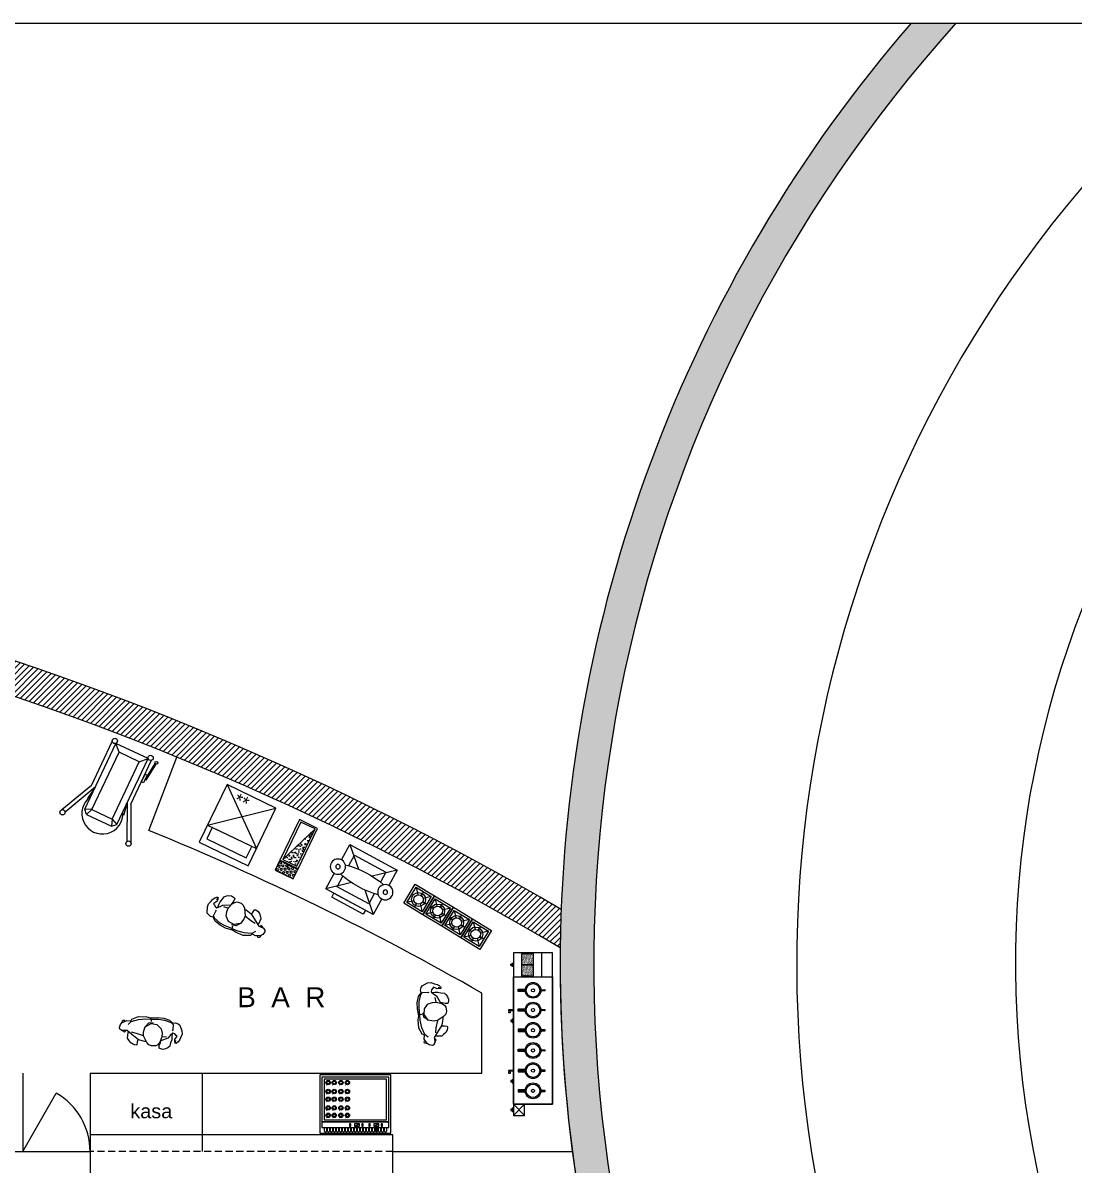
# Model space of a CAD drawing. Header units: centimetres. Extents: x -4936 to 1070, y -18359 to -13352.
# Drawn here: x -1760 to -823, y -14371 to -13352 of the extents above; entities that cross this region are included whole.
import ezdxf

# ---------------------------------------------------------------- set-up
doc = ezdxf.new("R2010")
doc.units = ezdxf.units.CM
doc.header["$MEASUREMENT"] = 0
doc.linetypes.add('DASHED2', pattern=[9.524999999999999, 6.35, -3.175])
for name, color, linetype in [('a_p4', 4, 'Continuous'), ('a_p5', 5, 'Continuous'), ('a_p8', 8, 'Continuous'), ('str_SNL_hatch', 1, 'Continuous'), ('TEFRIS', 12, 'Continuous')]:
    doc.layers.add(name, color=color, linetype=linetype)
doc.layers.add('yazı', color=30, linetype='Continuous', lineweight=9)
doc.styles.add('25', font='Arial.ttf', dxfattribs={"height": 25})
doc.styles.get("Standard").update_dxf_attribs({"font": ''})
doc.styles.get('Standard').set_extended_font_data('Futura Lt BT')
pattern_1 = [(307.5000000000001, (-5271.467600900696, -9964.494022934996), (0.9634118845065792, 0.03149667905480478), [0, -0.76, 0, -0.85, 0, -0.8125]), (277.5000000000001, (-5271.467600900696, -9964.494022934996), (1.411073032614871, -0.8848883526338623), [0, -0.4099999999999999, 0, -0.6849999999999999, 0, -0.2625]), (237.5, (-5271.467600900696, -9963.879022934994), (0.002829526768483397, -1.557070930875746), [0, -0.25, 0, -0.9, 0, -1.175]), (227.5, (-5271.467600900696, -9963.879022934994), (0.4388377824671257, -1.503063302286145), [0, -0.125, 0, -0.59, 0, -0.675])]

# ---------------------------------------------------------------- blocks, each defined once
blk = doc.blocks.new('cfcfcfcfc')
for p, q in [((220711.7594603094, -32190.0457882386), (220712.4235485416, -32187.41473156544)), ((220711.8576266333, -32189.90763217998), (220715.9147011692, -32187.4020147455)), ((220712.4235485416, -32187.41473156544), (220713.4814472586, -32187.12096912736)), ((220713.4814472586, -32187.12096912736), (220713.9541769376, -32187.65266323234)), ((220713.9541769376, -32187.65266323234), (220713.8668504294, -32188.63741884187)), ((220715.9147011692, -32187.4020147455), (220719.0069831167, -32187.53506697623)), ((220717.6637711413, -32190.88819976426), (220719.9005096011, -32187.92203933416)), ((220719.0069831167, -32187.53506697623), (220719.7318549512, -32186.9712852369)), ((220719.7318549512, -32186.9712852369), (220720.2749638649, -32185.75696089601)), ((220719.9005096011, -32187.92203933416), (220726.1268966023, -32185.39550769543)), ((220720.2749638649, -32185.75696089601), (220725.9542898391, -32182.87465660645)), ((220725.9542898391, -32182.87465660645), (220733.3866603464, -32182.47514965081)), ((220726.1268966023, -32185.39550769543), (220732.8165091297, -32184.1364172318)), ((220732.8165091297, -32184.1364172318), (220737.8219944573, -32183.93598147585)), ((220732.8224155314, -32191.37417818771), (220735.6311020153, -32187.55262817802)), ((220732.8224155314, -32191.37417818771), (220737.742761542, -32187.89522935108)), ((220733.3866603464, -32182.47514965081), (220736.777211783, -32182.95759633459)), ((220735.6311020153, -32187.55262817802), (220739.5300722105, -32186.90010627503)), ((220736.777211783, -32182.95759633459), (220742.95946879, -32181.96910738868)), ((220737.8219944573, -32183.93598147585), (220736.777211783, -32182.95759633459)), ((220737.742761542, -32187.89522935108), (220743.0340808277, -32188.22854869153)), ((220737.8219944573, -32183.93598147585), (220744.0632200101, -32183.47591673069)), ((220738.0080686045, -32186.0885782749), (220737.8219944573, -32183.93598147585)), ((220742.95946879, -32181.96910738868), (220748.5391777823, -32182.01586095586)), ((220743.0340808277, -32188.22854869153), (220746.6937807411, -32191.12839707358)), ((220744.0632200101, -32183.47591673069), (220749.4079694115, -32183.76417317112)), ((220748.5391777823, -32182.01586095586), (220753.9573235751, -32183.21392546567)), ((220749.4079694115, -32183.76417317112), (220755.6788254841, -32185.36761916723)), ((220753.9573235751, -32183.21392546567), (220757.2069877654, -32185.81054377627)), ((220755.6788254841, -32185.36761916723), (220757.5390876795, -32186.9210403411)), ((220757.2069877654, -32185.81054377627), (220759.5368211494, -32185.26620656288)), ((220757.5390876795, -32186.9210403411), (220757.565310262, -32191.65133890051)), ((220759.5368211494, -32185.26620656288), (220762.0305721079, -32185.96768868259)), ((220762.0305721079, -32185.96768868259), (220763.5952331154, -32186.72002275863)), ((220763.5952331154, -32186.72002275863), (220765.8696190244, -32191.70736428177)), ((220710.044569187, -32194.43236027706), (220710.7236687546, -32191.48702913396)), ((220710.7155692581, -32195.72071388726), (220710.044569187, -32194.43236027706)), ((220712.5535862284, -32196.65458864389), (220710.7155692581, -32195.72071388726)), ((220710.7236687546, -32191.48702913396), (220711.8576266333, -32189.90763217998)), ((220716.2354970942, -32196.40558305591), (220712.5535862284, -32196.65458864389)), ((220712.5535862284, -32196.65458864389), (220713.9512054443, -32197.30005128526)), ((220713.9512054443, -32197.30005128526), (220715.0953833433, -32198.00526553469)), ((220715.0953833433, -32198.00526553469), (220715.8861379908, -32197.12509693737)), ((220715.8861379908, -32197.12509693737), (220715.2517741084, -32196.46312554642)), ((220717.1316978563, -32196.35316014449), (220716.2354970942, -32196.40558305591)), ((220721.7129820531, -32199.35929380411), (220717.1316978563, -32196.35316014449)), ((220718.2746993256, -32203.17274726926), (220718.2926856884, -32197.96525876464)), ((220718.2926856884, -32197.96525876464), (220718.4305698325, -32197.20545015672)), ((220725.799096367, -32197.99311226522), (220721.3358221546, -32197.50822698984)), ((220728.0483852127, -32203.44546518893), (220721.7129820531, -32199.35929380411)), ((220732.1204645984, -32199.47548777393), (220725.799096367, -32197.99311226522)), ((220731.7884113461, -32196.07530008616), (220732.8224155314, -32191.37417818771)), ((220732.1204645984, -32199.47548777393), (220731.7884113461, -32196.07530008616)), ((220746.6937807411, -32191.12839707358), (220747.2126206226, -32191.69159516854)), ((220748.6341697503, -32198.89075630736), (220747.1757032005, -32203.81334139438)), ((220747.2126206226, -32191.69159516854), (220748.4009474103, -32195.56854311766)), ((220754.1041920916, -32199.31685331707), (220747.9888946306, -32202.58489218795)), ((220748.4009474103, -32195.56854311766), (220748.6341697503, -32198.89075630736)), ((220748.6341697503, -32198.89075630736), (220752.6404006589, -32198.1884012109)), ((220755.8409037825, -32196.8505739995), (220754.1041920916, -32199.31685331707)), ((220758.0017852365, -32194.72490876286), (220755.8409037825, -32196.8505739995)), ((220757.565310262, -32191.65133890051), (220757.2224796502, -32192.68500292911)), ((220757.3679090977, -32195.34845452501), (220757.5138719996, -32198.0216760121)), ((220757.5138719996, -32198.0216760121), (220757.5725187139, -32200.70219444902)), ((220759.7930471205, -32195.02905559989), (220758.0017852365, -32194.72490876286)), ((220761.1165298869, -32196.22083149447), (220759.7930471205, -32195.02905559989)), ((220760.4124019521, -32200.13826749152), (220762.1598653195, -32196.70955074792)), ((220762.1598653195, -32196.70955074792), (220761.1165298869, -32196.22083149447)), ((220765.03464594, -32197.91603382283), (220764.4133302343, -32200.07951855504)), ((220766.2937965617, -32194.63580236641), (220765.03464594, -32197.91603382283)), ((220765.8696190244, -32191.70736428177), (220766.2937965617, -32194.63580236641)), ((220719.5314209799, -32204.6209348009), (220718.2746993256, -32203.17274726926)), ((220721.4273792493, -32206.79556692734), (220719.5314209799, -32204.6209348009)), ((220723.4265145014, -32207.8836451753), (220721.4273792493, -32206.79556692734)), ((220726.0843847114, -32208.44645878991), (220723.4265145014, -32207.8836451753)), ((220726.9369413852, -32208.15753894643), (220726.0843847114, -32208.44645878991)), ((220727.1671751442, -32205.71453262093), (220726.9369413852, -32208.15753894643)), ((220727.4758861059, -32203.08509017261), (220727.1671751442, -32205.71453262093)), ((220733.7687228632, -32204.53547764754), (220728.0483852127, -32203.44546518893)), ((220735.5977304379, -32205.19788288257), (220732.1204645984, -32199.47548777393)), ((220735.0854600902, -32204.35486038517), (220733.7687228632, -32204.53547764754)), ((220737.7495383262, -32207.07706957379), (220735.5977304379, -32205.19788288257)), ((220740.2112616435, -32207.83562495899), (220737.7495383262, -32207.07706957379)), ((220743.9085217413, -32207.3419521817), (220740.2112616435, -32207.83562495899)), ((220745.5662181176, -32206.14651541152), (220743.9085217413, -32207.3419521817)), ((220747.1757032005, -32203.81334139438), (220745.5662181176, -32206.14651541152)), ((220747.0926012821, -32206.85673153693), (220747.729048042, -32204.03755728992)), ((220747.11124633, -32209.07355060759), (220747.0926012821, -32206.85673153693)), ((220747.7400883506, -32209.48084452511), (220747.11124633, -32209.07355060759)), ((220747.9888946306, -32202.58489218795), (220747.5206385383, -32202.64912302418)), ((220747.729048042, -32204.03755728992), (220747.9888946306, -32202.58489218795)), ((220749.7212384248, -32209.795235757), (220747.7400883506, -32209.48084452511)), ((220752.9845143159, -32209.18560371951), (220750.8239582654, -32210.02005373414)), ((220754.9585909721, -32207.88441004181), (220752.9845143159, -32209.18560371951)), ((220756.3924650574, -32206.47670697385), (220754.9585909721, -32207.88441004181)), ((220756.8570949709, -32203.33446176977), (220756.3924650574, -32206.47670697385)), ((220757.5725187139, -32200.70219444902), (220756.8570949709, -32203.33446176977)), ((220760.5550243759, -32201.82991804888), (220760.4124019521, -32200.13826749152)), ((220760.7862783664, -32202.66187759706), (220760.5550243759, -32201.82991804888)), ((220760.6780010334, -32203.39609870698), (220760.7911674885, -32203.02058416956)), ((220761.567754635, -32203.40197091321), (220760.6780010334, -32203.39609870698)), ((220760.7911674885, -32203.02058416956), (220761.2014847836, -32201.94503817083)), ((220761.2014847836, -32201.94503817083), (220761.3932582805, -32200.9363809408)), ((220762.052268826, -32203.07349535202), (220761.567754635, -32203.40197091321)), ((220763.346100725, -32201.82771435259), (220762.052268826, -32203.07349535202)), ((220764.4133302343, -32200.07951855504), (220763.346100725, -32201.82771435259)), ((220750.8239582654, -32210.02005373414), (220749.7212384248, -32209.795235757))]:
    blk.add_line(p, q)
blk = doc.blocks.new('affasfsdfsfdsfads')
at = {"layer": 'TEFRIS'}
for p, q in [((-1710.916468906132, -13877.91754795206), (-1710.316025519135, -13813.00050592641)), ((-1678.5840495129, -13813.2940075179), (-1710.316025519135, -13813.00050592641)), ((-1704.481854846931, -13818.94360926212), (-1710.316025519135, -13813.00050592641)), ((-1684.527152848612, -13819.1281781901), (-1678.5840495129, -13813.2940075179)), ((-1679.184492899897, -13878.21104954355), (-1678.5840495129, -13813.2940075179)), ((-1675.450147574202, -13856.49494300664), (-1675.050867310526, -13813.32668731695)), ((-1673.045080965226, -13831.28741549972), (-1671.012631936398, -13814.59722992396)), ((-1671.875939984326, -13831.42978776037), (-1669.843490955497, -13814.73960218461)), ((-1705.006045369472, -13875.61655948223), (-1704.481854846931, -13818.94360926212)), ((-1684.527152848612, -13819.1281781901), (-1704.481854846931, -13818.94360926212)), ((-1685.051343371153, -13875.80112841021), (-1684.527152848612, -13819.1281781901)), ((-1671.875939984326, -13831.42978776037), (-1673.046297696912, -13831.41896265918)), ((-1714.248487985185, -13856.13608181705), (-1729.092561329926, -13886.851349213)), ((-1710.716815507513, -13856.33198576686), (-1725.628563190543, -13887.7111873772)), ((-1710.716815507513, -13856.33198576686), (-1712.766169898668, -13868.24723648735)), ((-1678.984839501278, -13856.62548735834), (-1664.656070666131, -13888.27514606636)), ((-1678.984839501278, -13856.62548735834), (-1677.156234603982, -13868.57660685747)), ((-1675.450147574202, -13856.49494300664), (-1661.17676056965, -13887.47952930511)), ((-1705.006045369472, -13875.61655948223), (-1710.916468906132, -13877.91754795206)), ((-1707.415966502809, -13881.48340995349), (-1710.916468906132, -13877.91754795206)), ((-1705.006045369472, -13875.61655948223), (-1707.415966502809, -13881.48340995349)), ((-1705.006045369472, -13875.61655948223), (-1685.051343371153, -13875.80112841021)), ((-1685.051343371153, -13875.80112841021), (-1682.750354901324, -13881.71155194687)), ((-1685.051343371153, -13875.80112841021), (-1679.184492899897, -13878.21104954355)), ((-1682.750354901324, -13881.71155194687), (-1679.184492899897, -13878.21104954355)), ((-1707.415966502809, -13881.48340995349), (-1682.750354901324, -13881.71155194687))]:
    blk.add_line(p, q, dxfattribs=at)
blk.add_lwpolyline([(-1714.248487985185, -13856.13608181705), (-1713.849207721509, -13812.96782612736)], dxfattribs=at)
blk.add_lwpolyline([(-1675.248188841651, -13834.66013923931), (-1675.176196104172, -13826.87663180854), (-1673.00446967709, -13826.89671896487), (-1673.076462414569, -13834.68022639564)], close=True, dxfattribs=at)
for centre, radius in [((-1712.068206183457, -13811.42617911952), 2.355555555555555), ((-1676.803047974848, -13811.75236051006), 2.355555555555555), ((-1670.291744379408, -13813.54899947586), 1.272189428563768), ((-1727.730968824853, -13888.77351149164), 2.355555555555555), ((-1662.573674758553, -13889.37617706475), 2.355555555555555)]:
    blk.add_circle(centre, radius, dxfattribs=at)
blk.add_arc((-1695.020503062635, -13874.82323928098), 18.29847494544465, 149.5938047234764, 29.34632286643378, dxfattribs=at)
blk = doc.blocks.new('adfadsdsf')
at = {"layer": 'TEFRIS'}
h = blk.add_hatch(dxfattribs=at)
h.set_pattern_fill('AR-SAND', color=256, scale=0.5, angle=-89.99999999999997, style=0)
h.set_pattern_definition(pattern_1)
h.paths.add_polyline_path([(-1305.153145303185, -14192.14640939254), (-1305.153145303185, -14182.10565751665), (-1315.193897179081, -14182.10565751665), (-1315.193897179081, -14192.14640939254)])
h = blk.add_hatch(dxfattribs=at)
h.set_pattern_fill('AR-SAND', color=256, scale=0.5, angle=-89.99999999999997, style=0)
h.set_pattern_definition(pattern_1)
h.paths.add_polyline_path([(-1315.193897179081, -14202.18716126844), (-1305.153145303186, -14202.18716126844), (-1305.153145303186, -14192.14640939254), (-1315.193897179081, -14192.14640939254)])
for points in [[(-1312.080518351982, -14215.94267727355, -0.0722128195655684), (-1312.080518351982, -14213.93120751956), (-1318.344069815121, -14213.93120751956), (-1318.344069815121, -14215.94267727355)], [(-1312.102583508212, -14233.56767727355, -0.0722128195655684), (-1312.102583508212, -14231.55620751956), (-1318.36613497135, -14231.55620751956), (-1318.36613497135, -14233.56767727355)], [(-1318.36613497135, -14249.55620751956), (-1318.36613497135, -14251.56767727355), (-1312.102583508212, -14251.56767727355, -0.0722128195655684), (-1312.102583508212, -14249.55620751956)], [(-1312.102583508212, -14269.56767727355, -0.0722128195655684), (-1312.102583508212, -14267.55620751956), (-1318.36613497135, -14267.55620751956), (-1318.36613497135, -14269.56767727355)], [(-1318.36613497135, -14285.55620751956), (-1318.36613497135, -14287.56767727355), (-1312.102583508212, -14287.56767727355, -0.0722128195655684), (-1312.102583508212, -14285.55620751956)], [(-1318.36613497135, -14303.55620751956), (-1318.36613497135, -14305.56767727355), (-1312.102583508212, -14305.56767727355, -0.0722128195655684), (-1312.102583508212, -14303.55620751956)]]:
    blk.add_hatch(color=256, dxfattribs=at).paths.add_polyline_path(points)
for p, q in [((-1322.675210459415, -14202.93694239656), (-1322.675210459415, -14316.43694239656)), ((-1322.653145303186, -14232.01629133503), (-1322.653145303186, -14233.10759345808)), ((-1322.653145303186, -14286.01629133503), (-1322.653145303186, -14287.10759345808)), ((-1312.675210459415, -14316.43694239656), (-1322.675210459415, -14326.43694239656)), ((-1312.675210459415, -14326.43694239656), (-1322.675210459415, -14316.43694239656))]:
    blk.add_line(p, q, dxfattribs=at)
for points in [[(-1322.675210459415, -14181.43694239656), (-1322.675210459415, -14316.43694239656), (-1287.675210459415, -14316.43694239656), (-1287.675210459415, -14181.43694239656)], [(-1305.153145303186, -14182.10565751665), (-1305.153145303186, -14192.14640939254), (-1315.193897179081, -14192.14640939254), (-1315.193897179081, -14182.10565751665)], [(-1297.675210459415, -14181.43694239656), (-1297.675210459415, -14202.93694239656), (-1287.675210459415, -14202.93694239656), (-1287.675210459415, -14181.43694239656)], [(-1323.841610459416, -14191.5904650309), (-1323.841610459416, -14192.75686503089), (-1325.008010459415, -14192.75686503089), (-1325.008010459415, -14191.5904650309)], [(-1322.675210459415, -14190.7156650309), (-1322.675210459415, -14193.6316650309), (-1323.841610459416, -14193.6316650309), (-1323.841610459416, -14190.7156650309)], [(-1305.153145303186, -14192.14640939254), (-1305.153145303186, -14202.18716126844), (-1315.193897179081, -14202.18716126844), (-1315.193897179081, -14192.14640939254)], [(-1322.675210459415, -14316.43694239656), (-1322.675210459415, -14202.93694239656), (-1287.675210459415, -14202.93694239656), (-1287.675210459415, -14316.43694239656)], [(-1326.665177820385, -14235.1601815714), (-1326.456646827673, -14232.50042077148), (-1325.831045184756, -14232.50042077148), (-1325.622514192044, -14235.1601815714)], [(-1323.841610459416, -14242.64314716814), (-1323.841610459416, -14241.47674716815), (-1325.008010459415, -14241.47674716815), (-1325.008010459415, -14242.64314716814)], [(-1322.675210459415, -14243.51794716815), (-1322.675210459415, -14240.60194716814), (-1323.841610459416, -14240.60194716814), (-1323.841610459416, -14243.51794716815)], [(-1326.665177820385, -14289.1601815714), (-1326.456646827673, -14286.50042077148), (-1325.831045184756, -14286.50042077148), (-1325.622514192044, -14289.1601815714)], [(-1323.841610459416, -14296.64314716814), (-1323.841610459416, -14295.47674716815), (-1325.008010459415, -14295.47674716815), (-1325.008010459415, -14296.64314716814)], [(-1322.675210459415, -14297.51794716815), (-1322.675210459415, -14294.60194716814), (-1323.841610459416, -14294.60194716814), (-1323.841610459416, -14297.51794716815)], [(-1322.675210459415, -14316.43694239656), (-1322.675210459415, -14326.43694239656), (-1312.675210459415, -14326.43694239656), (-1312.675210459415, -14316.43694239656)], [(-1323.841610459416, -14322.02014239656), (-1323.841610459416, -14320.85374239656), (-1325.008010459415, -14320.85374239656), (-1325.008010459415, -14322.02014239656)], [(-1322.675210459415, -14322.89494239656), (-1322.675210459415, -14319.97894239656), (-1323.841610459416, -14319.97894239656), (-1323.841610459416, -14322.89494239656)]]:
    blk.add_lwpolyline(points, close=True, dxfattribs=at)
for points in [[(-1312.080518351982, -14215.94267727355), (-1318.344069815121, -14215.94267727355), (-1318.344069815121, -14213.93120751956), (-1312.080518351982, -14213.93120751956)], [(-1298.166837145195, -14214.49933718453), (-1294.644123919042, -14214.49933718453)], [(-1294.644123919042, -14215.37454760859), (-1298.166837145195, -14215.37454760859)], [(-1326.868011718476, -14233.10759345808), (-1326.868011718476, -14232.01629133503), (-1322.653145303186, -14232.01629133503)], [(-1326.504250478005, -14233.10759345808), (-1326.868011718476, -14233.10759345808)], [(-1322.653145303186, -14233.10759345808), (-1325.783441534424, -14233.10759345808)], [(-1312.102583508212, -14233.56767727355), (-1318.36613497135, -14233.56767727355), (-1318.36613497135, -14231.55620751956), (-1312.102583508212, -14231.55620751956)], [(-1298.188902301425, -14232.12433718453), (-1294.666189075271, -14232.12433718453)], [(-1294.666189075271, -14232.99954760859), (-1298.188902301425, -14232.99954760859)], [(-1312.102583508212, -14249.55620751956), (-1318.36613497135, -14249.55620751956), (-1318.36613497135, -14251.56767727355), (-1312.102583508212, -14251.56767727355)], [(-1294.666189075271, -14250.12433718453), (-1298.188902301425, -14250.12433718453)], [(-1298.188902301425, -14250.99954760859), (-1294.666189075271, -14250.99954760859)], [(-1312.102583508212, -14269.56767727355), (-1318.36613497135, -14269.56767727355), (-1318.36613497135, -14267.55620751956), (-1312.102583508212, -14267.55620751956)], [(-1298.188902301425, -14268.12433718453), (-1294.666189075271, -14268.12433718453)], [(-1294.666189075271, -14268.99954760859), (-1298.188902301425, -14268.99954760859)], [(-1326.868011718476, -14287.10759345808), (-1326.868011718476, -14286.01629133503), (-1322.653145303186, -14286.01629133503)], [(-1312.102583508212, -14285.55620751956), (-1318.36613497135, -14285.55620751956), (-1318.36613497135, -14287.56767727355), (-1312.102583508212, -14287.56767727355)], [(-1294.666189075271, -14286.12433718453), (-1298.188902301425, -14286.12433718453)], [(-1298.188902301425, -14286.99954760859), (-1294.666189075271, -14286.99954760859)], [(-1326.504250478005, -14287.10759345808), (-1326.868011718476, -14287.10759345808)], [(-1322.653145303186, -14287.10759345808), (-1325.783441534424, -14287.10759345808)], [(-1312.102583508212, -14303.55620751956), (-1318.36613497135, -14303.55620751956), (-1318.36613497135, -14305.56767727355), (-1312.102583508212, -14305.56767727355)], [(-1294.666189075271, -14304.12433718453), (-1298.188902301425, -14304.12433718453)], [(-1298.188902301425, -14304.99954760859), (-1294.666189075271, -14304.99954760859)]]:
    blk.add_lwpolyline(points, dxfattribs=at)
for centre, radius in [((-1305.153145303186, -14214.93694239656), 7), ((-1305.153145303186, -14214.93694239656), 6), ((-1305.153145303186, -14214.93694239656), 1.445467692938108), ((-1305.175210459415, -14232.56194239656), 7), ((-1305.175210459415, -14232.56194239656), 6), ((-1305.175210459415, -14232.56194239656), 1.445467692938108), ((-1305.175210459415, -14250.56194239656), 7), ((-1305.175210459415, -14250.56194239656), 6), ((-1305.175210459415, -14250.56194239656), 1.445467692938108), ((-1305.175210459415, -14268.56194239656), 7), ((-1305.175210459415, -14268.56194239656), 6), ((-1305.175210459415, -14268.56194239656), 1.445467692938108), ((-1305.175210459415, -14286.56194239656), 7), ((-1305.175210459415, -14286.56194239656), 6), ((-1305.175210459415, -14286.56194239656), 1.445467692938108), ((-1305.175210459415, -14304.56194239656), 7), ((-1305.175210459415, -14304.56194239656), 6), ((-1305.175210459415, -14304.56194239656), 1.445467692938108)]:
    blk.add_circle(centre, radius, dxfattribs=at)
for centre in [(-1294.644123919042, -14214.93694239656), (-1294.666189075271, -14232.56194239656), (-1294.666189075271, -14250.56194239656), (-1294.666189075271, -14268.56194239656), (-1294.666189075271, -14286.56194239656), (-1294.666189075271, -14304.56194239656)]:
    blk.add_arc(centre, 0.4376052120314853, 270, 90, dxfattribs=at)
blk = doc.blocks.new('ddert')
at = {"layer": 'TEFRIS'}
for p, q in [((-1596.077520932764, -13828.40559877195, -3.2374073969e-06), (-1600.407586688738, -13830.32250375568, -3.2374073969e-06)), ((-1578.829618100277, -13828.40559877195, -3.2374073969e-06), (-1583.159683856251, -13830.32250375568, -3.2374073969e-06))]:
    blk.add_line(p, q, dxfattribs=at)
at = {"layer": 'TEFRIS', "elevation": -3.2374073969e-06}
for points in [[(-1547.791282147818, -13822.14272881021), (-1611.291282147818, -13822.1427288102), (-1611.291282147822, -13874.1427288102), (-1547.791282147822, -13874.14272881021)], [(-1549.791282147819, -13827.14272881021), (-1609.291282147819, -13827.1427288102), (-1609.291282147819, -13832.1427288102), (-1549.791282147819, -13832.14272881021)], [(-1602.696336181411, -13828.28192617071), (-1603.871641394592, -13828.28192617071), (-1603.871641394592, -13830.38433820762), (-1602.696336181411, -13830.38433820762)], [(-1596.077520932764, -13828.40559877195), (-1600.407586688738, -13828.40559877195), (-1600.407586688738, -13830.32250375568), (-1596.077520932764, -13830.32250375568)], [(-1591.623738562105, -13828.28192617072), (-1592.799043775287, -13828.28192617072), (-1592.799043775287, -13830.38433820762), (-1591.623738562105, -13830.38433820762)], [(-1585.448433348924, -13828.28192617072), (-1586.623738562105, -13828.28192617072), (-1586.623738562105, -13830.38433820762), (-1585.448433348924, -13830.38433820762)], [(-1578.829618100277, -13828.40559877195), (-1583.159683856251, -13828.40559877195), (-1583.159683856251, -13830.32250375568), (-1578.829618100278, -13830.32250375568)], [(-1574.375835729618, -13828.28192617072), (-1575.5511409428, -13828.28192617072), (-1575.551140942801, -13830.38433820762), (-1574.375835729618, -13830.38433820762)], [(-1549.791282147819, -13832.14272881021), (-1609.291282147819, -13832.1427288102), (-1609.291282147822, -13872.1427288102), (-1549.791282147822, -13872.14272881021)], [(-1551.791282147822, -13870.14272881021), (-1551.791282147819, -13834.14272881021), (-1607.291282147819, -13834.1427288102), (-1607.291282147822, -13870.1427288102)]]:
    blk.add_lwpolyline(points, close=True, dxfattribs=at)
for points in [[(-1607.220304292429, -13827.1427288102), (-1607.220304292429, -13823.98816286068)], [(-1605.545518342182, -13823.98816286068), (-1605.545518342182, -13827.1427288102)], [(-1604.545518342182, -13827.1427288102), (-1604.545518342182, -13823.98816286068)], [(-1602.870732391935, -13823.98816286068), (-1602.870732391936, -13827.1427288102)], [(-1601.870732391936, -13827.1427288102), (-1601.870732391935, -13823.98816286068)], [(-1600.195946441689, -13823.98816286068), (-1600.195946441689, -13827.1427288102)], [(-1599.195946441689, -13827.1427288102), (-1599.195946441689, -13823.98816286068)], [(-1597.521160491442, -13823.98816286068), (-1597.521160491443, -13827.1427288102)], [(-1596.521160491443, -13827.1427288102), (-1596.521160491442, -13823.98816286068)], [(-1594.846374541196, -13823.98816286068), (-1594.846374541196, -13827.1427288102)], [(-1593.846374541196, -13827.1427288102), (-1593.846374541195, -13823.98816286068)], [(-1592.171588590949, -13823.98816286068), (-1592.171588590949, -13827.1427288102)], [(-1591.171588590949, -13827.1427288102), (-1591.171588590949, -13823.98816286068)], [(-1589.496802640703, -13823.98816286068), (-1589.496802640703, -13827.1427288102)], [(-1588.496802640703, -13827.1427288102), (-1588.496802640703, -13823.98816286068)], [(-1586.822016690456, -13823.98816286069), (-1586.822016690456, -13827.1427288102)], [(-1585.822016690456, -13827.1427288102), (-1585.822016690456, -13823.98816286069)], [(-1584.147230740209, -13823.98816286069), (-1584.14723074021, -13827.1427288102)], [(-1583.14723074021, -13827.1427288102), (-1583.147230740209, -13823.98816286069)], [(-1581.472444789963, -13823.98816286069), (-1581.472444789963, -13827.1427288102)], [(-1580.472444789963, -13827.1427288102), (-1580.472444789963, -13823.98816286069)], [(-1578.797658839716, -13823.98816286069), (-1578.797658839716, -13827.1427288102)], [(-1577.797658839716, -13827.1427288102), (-1577.797658839716, -13823.98816286069)], [(-1576.12287288947, -13823.98816286069), (-1576.12287288947, -13827.1427288102)], [(-1575.12287288947, -13827.1427288102), (-1575.12287288947, -13823.98816286069)], [(-1573.448086939223, -13823.98816286069), (-1573.448086939223, -13827.1427288102)], [(-1572.448086939223, -13827.1427288102), (-1572.448086939223, -13823.98816286069)], [(-1570.773300988976, -13823.98816286069), (-1570.773300988977, -13827.1427288102)], [(-1569.773300988977, -13827.1427288102), (-1569.773300988976, -13823.98816286069)], [(-1568.09851503873, -13823.98816286069), (-1568.09851503873, -13827.1427288102)], [(-1567.09851503873, -13827.1427288102), (-1567.09851503873, -13823.98816286069)], [(-1565.423729088483, -13823.98816286069), (-1565.423729088483, -13827.1427288102)], [(-1564.423729088483, -13827.1427288102), (-1564.423729088483, -13823.98816286069)], [(-1562.748943138237, -13823.98816286069), (-1562.748943138237, -13827.1427288102)], [(-1561.748943138237, -13827.1427288102), (-1561.748943138237, -13823.98816286069)], [(-1560.07415718799, -13823.98816286069), (-1560.07415718799, -13827.14272881021)], [(-1559.07415718799, -13827.14272881021), (-1559.07415718799, -13823.98816286069)], [(-1557.399371237743, -13823.98816286069), (-1557.399371237744, -13827.14272881021)], [(-1556.399371237744, -13827.14272881021), (-1556.399371237743, -13823.98816286069)], [(-1554.724585287497, -13823.98816286069), (-1554.724585287497, -13827.14272881021)], [(-1553.724585287497, -13827.14272881021), (-1553.724585287497, -13823.98816286069)], [(-1552.04979933725, -13823.98816286069), (-1552.049799337251, -13827.14272881021)]]:
    blk.add_lwpolyline(points, dxfattribs=at)
for points, const_width in [([(-1598.27046152258, -13827.1427288102), (-1598.270461522579, -13823.6442535386)], 1), ([(-1581.022558690093, -13827.1427288102), (-1581.022558690092, -13823.6442535386)], 1), ([(-1602.696336181411, -13829.64230999491), (-1603.871641394592, -13829.64230999491)], 0.5), ([(-1591.623738562105, -13829.64230999491), (-1592.799043775287, -13829.64230999491)], 0.5), ([(-1585.448433348924, -13829.64230999491), (-1586.623738562105, -13829.64230999491)], 0.5), ([(-1574.375835729618, -13829.64230999491), (-1575.5511409428, -13829.64230999491)], 0.5), ([(-1571.386063909901, -13836.27901723975), (-1570.803514546514, -13835.33060213408)], 0.5), ([(-1565.649769723744, -13836.27901723975), (-1565.067220360356, -13835.33060213408)], 0.5), ([(-1559.711321292606, -13836.27901723975), (-1559.128771929219, -13835.33060213408)], 0.5), ([(-1554.267748797964, -13836.27901723975), (-1553.685199434577, -13835.33060213408)], 0.5), ([(-1571.386063909902, -13842.87350198154), (-1570.803514546514, -13841.92508687586)], 0.5), ([(-1565.649769723744, -13842.87350198154), (-1565.067220360357, -13841.92508687586)], 0.5), ([(-1559.711321292606, -13842.87350198154), (-1559.128771929219, -13841.92508687586)], 0.5), ([(-1554.267748797965, -13842.87350198154), (-1553.685199434577, -13841.92508687587)], 0.5), ([(-1571.386063909902, -13850.6497212185), (-1570.803514546515, -13849.70130611283)], 0.5), ([(-1571.386063909903, -13857.57675861088), (-1570.803514546515, -13856.62834350521)], 0.5), ([(-1565.649769723745, -13850.6497212185), (-1565.067220360357, -13849.70130611283)], 0.5), ([(-1565.649769723745, -13857.57675861088), (-1565.067220360358, -13856.62834350521)], 0.5), ([(-1559.711321292607, -13850.6497212185), (-1559.12877192922, -13849.70130611283)], 0.5), ([(-1559.711321292608, -13857.57675861088), (-1559.12877192922, -13856.62834350521)], 0.5), ([(-1554.267748797966, -13850.64972121851), (-1553.685199434578, -13849.70130611283)], 0.5), ([(-1554.267748797966, -13857.57675861088), (-1553.685199434578, -13856.62834350521)], 0.5), ([(-1571.386063909903, -13865.47045955795), (-1570.803514546516, -13864.52204445228)], 0.5), ([(-1565.649769723746, -13865.47045955795), (-1565.067220360358, -13864.52204445228)], 0.5), ([(-1559.711321292608, -13865.47045955795), (-1559.128771929221, -13864.52204445228)], 0.5), ([(-1554.267748797967, -13865.47045955795), (-1553.685199434579, -13864.52204445228)], 0.5)]:
    blk.add_lwpolyline(points, dxfattribs=dict(at, const_width=const_width))
at = {"layer": 'TEFRIS'}
for centre, radius in [((-1572.454079099665, -13838.01778129353, -3.2374073969e-06), 1.97873943567356), ((-1572.454079099665, -13838.01778129353, -3.2374073969e-06), 1.236714920307349), ((-1566.717784913507, -13838.01778129353, -3.2374073969e-06), 1.97873943567356), ((-1566.717784913507, -13838.01778129353, -3.2374073969e-06), 1.236714920307349), ((-1560.779336482369, -13838.01778129353, -3.2374073969e-06), 1.97873943567356), ((-1560.779336482369, -13838.01778129353, -3.2374073969e-06), 1.236714920307349), ((-1555.335763987728, -13838.01778129353, -3.2374073969e-06), 1.97873943567356), ((-1555.335763987728, -13838.01778129353, -3.2374073969e-06), 1.236714920307349), ((-1572.454079099665, -13844.61226603532, -3.2374073969e-06), 1.97873943567356), ((-1572.454079099665, -13844.61226603532, -3.2374073969e-06), 1.236714920307349), ((-1566.717784913508, -13844.61226603532, -3.2374073969e-06), 1.97873943567356), ((-1566.717784913508, -13844.61226603532, -3.2374073969e-06), 1.236714920307349), ((-1560.77933648237, -13844.61226603532, -3.2374073969e-06), 1.97873943567356), ((-1560.77933648237, -13844.61226603532, -3.2374073969e-06), 1.236714920307349), ((-1555.335763987728, -13844.61226603532, -3.2374073969e-06), 1.97873943567356), ((-1555.335763987728, -13844.61226603532, -3.2374073969e-06), 1.236714920307349), ((-1572.454079099665, -13852.38848527229, -3.2374073969e-06), 1.97873943567356), ((-1572.454079099666, -13859.31552266466, -3.2374073969e-06), 1.97873943567356), ((-1572.454079099665, -13852.38848527229, -3.2374073969e-06), 1.236714920307349), ((-1572.454079099666, -13859.31552266466, -3.2374073969e-06), 1.236714920307349), ((-1566.717784913508, -13852.38848527229, -3.2374073969e-06), 1.97873943567356), ((-1566.717784913508, -13859.31552266466, -3.2374073969e-06), 1.97873943567356), ((-1566.717784913508, -13852.38848527229, -3.2374073969e-06), 1.236714920307349), ((-1566.717784913508, -13859.31552266466, -3.2374073969e-06), 1.236714920307349), ((-1560.77933648237, -13852.38848527229, -3.2374073969e-06), 1.97873943567356), ((-1560.779336482371, -13859.31552266466, -3.2374073969e-06), 1.97873943567356), ((-1560.77933648237, -13852.38848527229, -3.2374073969e-06), 1.236714920307349), ((-1560.779336482371, -13859.31552266466, -3.2374073969e-06), 1.236714920307349), ((-1555.335763987729, -13852.38848527229, -3.2374073969e-06), 1.97873943567356), ((-1555.335763987729, -13859.31552266466, -3.2374073969e-06), 1.97873943567356), ((-1555.335763987729, -13852.38848527229, -3.2374073969e-06), 1.236714920307349), ((-1555.335763987729, -13859.31552266466, -3.2374073969e-06), 1.236714920307349), ((-1572.454079099667, -13867.20922361173, -3.2374073969e-06), 1.97873943567356), ((-1572.454079099667, -13867.20922361173, -3.2374073969e-06), 1.236714920307349), ((-1566.717784913509, -13867.20922361173, -3.2374073969e-06), 1.97873943567356), ((-1566.717784913509, -13867.20922361173, -3.2374073969e-06), 1.236714920307349), ((-1560.779336482371, -13867.20922361173, -3.2374073969e-06), 1.97873943567356), ((-1560.779336482371, -13867.20922361173, -3.2374073969e-06), 1.236714920307349), ((-1555.33576398773, -13867.20922361173, -3.2374073969e-06), 1.97873943567356), ((-1555.33576398773, -13867.20922361173, -3.2374073969e-06), 1.236714920307349)]:
    blk.add_circle(centre, radius, dxfattribs=at)
for centre in [(-1606.382911317305, -13823.98816286068, -3.2374073969e-06), (-1603.708125367059, -13823.98816286068, -3.2374073969e-06), (-1601.033339416812, -13823.98816286068, -3.2374073969e-06), (-1598.358553466565, -13823.98816286068, -3.2374073969e-06), (-1595.683767516319, -13823.98816286068, -3.2374073969e-06), (-1593.008981566072, -13823.98816286068, -3.2374073969e-06), (-1590.334195615826, -13823.98816286068, -3.2374073969e-06), (-1587.659409665579, -13823.98816286068, -3.2374073969e-06), (-1584.984623715333, -13823.98816286069, -3.2374073969e-06), (-1582.309837765086, -13823.98816286069, -3.2374073969e-06), (-1579.635051814839, -13823.98816286069, -3.2374073969e-06), (-1576.960265864593, -13823.98816286069, -3.2374073969e-06), (-1574.285479914346, -13823.98816286069, -3.2374073969e-06), (-1571.6106939641, -13823.98816286069, -3.2374073969e-06), (-1568.935908013853, -13823.98816286069, -3.2374073969e-06), (-1566.261122063607, -13823.98816286069, -3.2374073969e-06), (-1563.58633611336, -13823.98816286069, -3.2374073969e-06), (-1560.911550163113, -13823.98816286069, -3.2374073969e-06), (-1558.236764212867, -13823.98816286069, -3.2374073969e-06), (-1555.56197826262, -13823.98816286069, -3.2374073969e-06), (-1552.887192312374, -13823.98816286069, -3.2374073969e-06)]:
    blk.add_arc(centre, 0.8373929751232934, 0, 180, dxfattribs=at)

msp = doc.modelspace()

# ---------------------------------------------------------------- hatches: boundary and pattern name
at = {"ltscale": 0.5}
h = msp.add_hatch(dxfattribs=at)
h.set_pattern_fill('ANSI31', color=251, scale=30)
h.set_pattern_definition([(45, (0, 0), (-2.651650429449553, 2.651650429449553), [])])
h.paths.add_polyline_path([(-2516.843590909426, -14316.52290540739), (-2256.882347615247, -14312.03380903898), (-2257.244968559404, -14291.03694008067), (-2550.165474467876, -14296.09518785115), (-2558.475702834791, -13815.91650807429, -0.1308454322229483), (-1280.994388038846, -14177.08434531637, -0.4909207448592173), (-1280.915173063945, -14177.04824942735, -0.006684101993537171), (-1280.063303369825, -14142.81103712408, 0.1322383616202147), (-2589.004360139576, -13785.62939701144), (-2568.301750375699, -14981.86028086196), (-2121.16001229918, -15240.01768370634), (-2106.160012299181, -15214.03692159281), (-2250.031909342201, -15130.9724431062), (-2182.49595614505, -15013.99674083114), (-2009.290875388102, -15113.99674083104), (-2009.280802486639, -15113.97929405392), (-1998.290875388066, -15094.94418194771), (-2189.682489624458, -14984.44418194821), (-2260.208888771012, -14985.66205503682), (-2505.172369928841, -14989.8921651091, -1.051942291180015e-05), (-2509.244969272797, -14755.45713887363), (-2249.28372509293, -14750.96804248995), (-2249.648000293222, -14729.97120209787), (-2509.609244393927, -14734.46029848023, -1.875340690050061e-05)])
at = {"layer": 'str_SNL_hatch'}
h = msp.add_hatch(dxfattribs=at)
h.set_pattern_fill('ANSI33', color=256, scale=100, style=0)
h.set_pattern_definition([(45, (-1280.999999972781, -14946.66331166478), (-17.67766952966369, 17.67766952966369), []), (45, (-1263.32233047278, -14946.66331166478), (-17.67766952966369, 17.67766952966369), [12.5, -6.25])])
edge = h.paths.add_edge_path()
edge.add_line((1020.221248035815, -14935.91842279683), (1020.221248035816, -14915.77177643734))
edge.add_arc((1.732965415612853e-08, -14191.79000521181), 1250.99999999011, 323.89375706561265, 324.63926411259865, ccw=False)
edge.add_line((1010.715026199898, -14928.98477989759), (1020.221248035815, -14935.91842279683))
edge = h.paths.add_edge_path()
edge.add_line((-928.013213809495, -13352.86660290498), (-968.0746484738034, -13352.86660290498))
edge.add_arc((1.299110863328679e-08, -14191.79000521267), 1280.999999993109, 139.0881391513615, 199.9352090622587)
edge.add_line((-1204.240919035784, -14628.5563144341), (-1176.038555584841, -14618.32759524628))
edge.add_arc((1.73296257344191e-08, -14191.79000521181), 1250.99999999011, 137.8864369921486, 199.9352090622411, ccw=False)
edge = h.paths.add_edge_path()
edge.add_line((968.074648499785, -13352.86660290498), (928.0132138441546, -13352.86660290498))
edge.add_arc((1.73296257344191e-08, -14191.79000521181), 1250.99999999011, 35.36073588740129, 42.11356300785138, ccw=False)
edge.add_line((1020.221248035815, -13467.80823398628), (1020.221248035814, -13417.12258943665))
edge.add_arc((1.299110863328679e-08, -14191.79000521267), 1280.999999993109, 37.20988071160129, 40.9118608486385)
at = {"layer": 'TEFRIS'}
h = msp.add_hatch(dxfattribs=at)
h.set_pattern_fill('AR-CONC', color=256, angle=-25.8939872348265, style=0)
h.set_pattern_definition([(24.1060127651735, (-7251.24595790425, -15670.24252061386), (6.178455310833683, -3.696848654051863), [0.75, -8.25]), (329.1060127651735, (-7251.24595790425, -15670.24252061386), (2.036666579906456, 7.372684931573326), [0.6, -6.599999999999998]), (74.55741276517351, (-7250.731086625282, -15670.55059128559), (8.2151246889124, 3.675829842968473), [0.6374019, -7.011421119999997]), (20.29021276517349, (-7250.372543136099, -15668.44331338768), (8.878105276244417, -6.149735498500923), [1.125, -12.375]), (70.74161276517349, (-7249.632701354885, -15668.95579180838), (12.66230414119313, 4.681458511088879), [0.9561028799999997, -10.51713]), (325.2902127651737, (-7250.372543136099, -15668.44331338768), (12.6623004885442, 4.68146839920789), [0.9, -9.9]), (355.1060127651735, (-7249.691293215042, -15669.3298225783), (3.611530982456133, -6.22871126009975), [0.75, -8.25]), (300.1060127651735, (-7249.691293215042, -15669.3298225783), (5.355657309530333, 5.460899984510847), [0.6, -6.599999999999998]), (45.55741276517352, (-7249.390332630617, -15669.84888204264), (8.96718761978988, -0.7678182599565915), [0.6374019000000001, -7.011421119999998]), (11.6060127651735, (-7251.24595790425, -15670.24252061386), (1.563162538597837, 2.941622150774019), [0, -6.519999999999998, 0, -6.7, 0, -6.625]), (341.6060127651735, (-7251.24595790425, -15670.24252061386), (4.089008133232472, 2.399297915299119), [0, -3.819999999999998, 0, -6.37, 0, -2.524999999999999]), (301.6060127651735, (-7253.25207396145, -15669.26866314738), (4.703787132985707, -2.534146437670505), [0, -2.5, 0, -7.799999999999998, 0, -10.35]), (291.6060127651735, (-7254.151677574547, -15668.8319557633), (5.683529700147448, -1.646269026478317), [0, -3.25, 0, -5.179999999999998, 0, -7.349999999999998])])
h.paths.add_polyline_path([(-1499.535511098854, -14071.03424281778), (-1528.288134892995, -14098.20567312523), (-1515.693684309665, -14104.31957650229)])
h = msp.add_hatch(dxfattribs=at)
h.set_pattern_fill('HEX', color=256, scale=8, angle=-25.8939872348265, style=0)
h.set_pattern_definition([(334.1060127651735, (-7251.24595790425, -15670.24252061386), (0.7563993774483322, 1.55815916494087), [1, -2]), (94.10601276517347, (-7251.24595790425, -15670.24252061386), (-1.727605108702505, -0.1240185061934455), [0.9999999999999998, -1.999999999999999]), (34.1060127651735, (-7250.346354291155, -15670.67922799794), (-0.971205731254173, 1.434140658747424), [1, -2])])
h.paths.add_polyline_path([(-1519.106439571852, -14115.57354628082), (-1514.739365731093, -14106.57751014987), (-1530.812058120272, -14098.77511435447), (-1535.179131961032, -14107.77115048542)])

# ---------------------------------------------------------------- linework, layer by layer
at = {"ltscale": 0.5}
msp.add_lwpolyline([(-4852.666026454681, -13352.86660290498), (1020.221248035815, -13352.86660290498), (1020.221248035815, -18241.70221530392), (-4852.666026454681, -18241.70221530392)], close=True, dxfattribs=at)
for radius, start, end in [(2609.919719390652, 59.67083996132427, 89.80281251495735), (2579.919719390652, 59.30230632016039, 89.12249431922021)]:
    msp.add_arc((-2597.986566055311, -16395.53365993778), radius, start, end, dxfattribs=at)
at = {"layer": 'a_p4'}
msp.add_arc((0.002867259520314747, -14191.75014546266), 1280.997589685, 179.3425340948967, 322.7900492010075, dxfattribs=at)
at = {"layer": 'a_p5', "ltscale": 2}
for centre, radius, start, end in [((1.298758434131742e-08, -14191.79000521267), 1280.999999993108, 139.0881391514005, 179.9998060695685), ((1.733133103698492e-08, -14191.79000521181), 1250.999999990111, 137.8864369921175, 199.9352090621344), ((1.733133103698492e-08, -14191.79000521181), 1280.999999990111, 180, 199.9352090621344)]:
    msp.add_arc(centre, radius, start, end, dxfattribs=at)
at = {"layer": 'a_p8'}
for radius, start, end in [(1069.999998992901, 128.3679712006075, 51.63202879939251), (874.9999989929013, 106.5101107244648, 73.48988927553519)]:
    msp.add_arc((2.61301561010896e-06, -14191.79000285744), radius, start, end, dxfattribs=at)
at = {"layer": 'TEFRIS'}
for p, q in [((-1647.869281387326, -14072.39480417363), (-1622.822220975937, -14007.01104991571)), ((-1528.288134892995, -14098.20567312523), (-1499.535511098854, -14071.03424281778)), ((-1409.459485372089, -14123.07907473802), (-1407.816660468794, -14129.76895862488)), ((-1404.69852319786, -14130.54864569673), (-1402.66639597292, -14127.19359784703)), ((-1395.873306573752, -14131.30812095604), (-1403.060706124456, -14133.07312004615)), ((-1392.476761874146, -14133.36538251056), (-1390.833936970845, -14140.05526639743)), ((-1411.306001204644, -14135.09790497839), (-1417.68853159015, -14136.6652535364)), ((-1410.895442190982, -14140.77977664541), (-1409.081516216628, -14137.78497968289)), ((-1405.800778590256, -14137.97799884), (-1404.102352791813, -14144.89429975442)), ((-1403.474131971614, -14135.98958330467), (-1399.987829682798, -14138.10121035526)), ((-1396.591284983185, -14140.15847190978), (-1393.747251504258, -14141.88108157738)), ((-1387.715799699911, -14140.83495346928), (-1385.683672474978, -14137.47990561957)), ((-1378.890583075809, -14141.59442872859), (-1386.077982626507, -14143.3594278187)), ((-1375.494038376197, -14143.65169028311), (-1373.851213472903, -14150.34157416997)), ((-1394.323277706696, -14145.38421275094), (-1400.705808092201, -14146.95156130895)), ((-1393.912718693033, -14151.06608441796), (-1392.098792718679, -14148.07128745544)), ((-1388.818055092308, -14148.26430661255), (-1387.119629293864, -14155.18060752697)), ((-1386.491408473672, -14146.27589107722), (-1383.005106184849, -14148.38751812781)), ((-1379.608561485243, -14150.44477968233), (-1376.76452800631, -14152.16738934993)), ((-1370.733076201969, -14151.12126124183), (-1368.700948977029, -14147.76621339212)), ((-1361.907859577861, -14151.88073650113), (-1369.095259128565, -14153.64573559124)), ((-1358.511314878255, -14153.93799805566), (-1356.868489974954, -14160.62788194252)), ((-1377.340554208753, -14155.67052052348), (-1383.723084594252, -14157.2378690815)), ((-1376.929995195084, -14161.35239219051), (-1375.116069220736, -14158.35759522799)), ((-1371.835331594365, -14158.5506143851), (-1370.136905795915, -14165.46691529952)), ((-1369.508684975723, -14156.56219884976), (-1366.022382686906, -14158.67382590035)), ((-1362.625837987294, -14160.73108745487), (-1359.781804508367, -14162.45369712247)), ((-1353.75035270402, -14161.40756901438), (-1351.718225479086, -14158.05252116467)), ((-1344.925136079918, -14162.16704427368), (-1352.112535630646, -14163.93204336384)), ((-1360.357830710835, -14165.95682829608), (-1366.74036109631, -14167.52417685404)), ((-1359.947271697141, -14171.63869996305), (-1358.133345722787, -14168.64390300053)), ((-1354.852608096416, -14168.83692215765), (-1353.154182297973, -14175.75322307207)), ((-1352.52596147778, -14166.84850662231), (-1349.039659188958, -14168.9601336729)), ((-1350.823388398552, -14288.73990497492), (-1350.750479224558, -14217.43835864971)), ((-1760.118262517515, -14288.73990497492), (-1760.118262517515, -14358.73990497492)), ((-1700.118262517515, -14288.73990497492), (-1350.813162929715, -14288.73990497492)), ((-1700.118262517515, -14288.73990497492), (-1700.118262517515, -14358.73990497492)), ((-1600.118262517515, -14288.73990497492), (-1600.118262517515, -14358.73990497492)), ((-1760.118262517515, -14358.73990497492), (-1730.296232478111, -14306.67603531151)), ((-1960.487852435513, -14358.73990497493), (-1700.118262517515, -14358.73990497493)), ((-1430.118262517515, -14358.73990497492), (-1270.063762881125, -14358.73990497492))]:
    msp.add_line(p, q, dxfattribs=at)
at = {"layer": 'TEFRIS', "extrusion": (0, 0, -1)}
for p, q in [((-1475.882925655344, -14098.71271193068), (-1468.423295595927, -14084.89904008086)), ((-1468.423295595927, -14084.89904008086), (-1426.188152583928, -14107.70677330352)), ((-1468.423295595927, -14084.89904008086), (-1460.726237718831, -14106.9626495645)), ((-1469.534612957817, -14103.79336173501), (-1464.472652301162, -14094.41967123418)), ((-1464.472652301162, -14094.41967123418), (-1436.315890293163, -14109.62482671595)), ((-1489.805545492171, -14124.49448665461), (-1482.345915432753, -14110.68081480479)), ((-1479.677807782934, -14122.57643324217), (-1474.615847126282, -14113.20274274134)), ((-1426.188152583928, -14107.70677330352), (-1448.597045637114, -14113.29303838439)), ((-1436.315890293163, -14109.62482671595), (-1441.142297220157, -14118.56232106515)), ((-1426.188152583928, -14107.70677330352), (-1433.647782643345, -14121.52044515334)), ((-1467.1348294526, -14118.83001865984), (-1489.805545492171, -14124.49448665461)), ((-1451.521045774935, -14137.78158872395), (-1479.677807782934, -14122.57643324217)), ((-1447.570402480171, -14147.30221987727), (-1489.805545492171, -14124.49448665461)), ((-1484.666999425391, -14131.81537077605), (-1482.766354990169, -14128.29577552505)), ((-1456.510237417391, -14147.02052625782), (-1484.666999425391, -14131.81537077605)), ((-1482.766354990169, -14128.29577552505), (-1454.60959298217, -14143.50093100682)), ((-1455.18925744339, -14125.50043338), (-1447.570402480171, -14147.30221987727)), ((-1446.694638847943, -14128.84409437474), (-1451.521045774935, -14137.78158872395)), ((-1440.110772420753, -14133.48854802744), (-1447.570402480171, -14147.30221987727)), ((-1454.60959298217, -14143.50093100682), (-1456.510237417391, -14147.02052625782))]:
    msp.add_line(p, q, dxfattribs=at)
at = {"layer": 'TEFRIS', "linetype": 'DASHED2'}
msp.add_line((-1430.118262517515, -14358.73990497492), (-1700.118262517515, -14358.73990497493), dxfattribs=at)
at = {"layer": 'TEFRIS'}
for points in [[(-1602.741031582664, -14082.9010467903), (-1559.230593276769, -14103.88240480132), (-1534.472561185078, -14052.54002613665), (-1577.982999490973, -14031.55866812563)], [(-1530.812058120272, -14098.77511435447), (-1514.739365731093, -14106.57751014987), (-1497.271070368054, -14070.59336562607), (-1513.343762757234, -14062.79096983067)], [(-1596.156557488551, -14079.81882583203), (-1560.918826640982, -14096.81096553908), (-1556.022585911082, -14086.65730531855), (-1591.260316758651, -14069.6651656115)], [(-1528.288134892995, -14098.20567312523), (-1515.693684309665, -14104.31957650229), (-1499.535511098854, -14071.03424281778), (-1512.129961682184, -14064.92033944072)], [(-1535.179131961032, -14107.77115048542), (-1519.106439571852, -14115.57354628082), (-1514.739365731093, -14106.57751014987), (-1530.812058120272, -14098.77511435447)], [(-1417.68853159015, -14136.6652535364), (-1409.459485372089, -14123.07907473802), (-1395.873306573752, -14131.30812095604), (-1404.102352791813, -14144.89429975442)], [(-1400.705808092201, -14146.95156130895), (-1392.476761874146, -14133.36538251056), (-1378.890583075809, -14141.59442872859), (-1387.119629293864, -14155.18060752697)], [(-1383.723084594252, -14157.2378690815), (-1375.494038376197, -14143.65169028311), (-1361.907859577861, -14151.88073650113), (-1370.136905795915, -14165.46691529952)], [(-1366.74036109631, -14167.52417685404), (-1358.511314878255, -14153.93799805566), (-1344.925136079918, -14162.16704427368), (-1353.154182297973, -14175.75322307207)], [(-1430.118262517515, -14343.73990497492), (-1700.118262517515, -14343.73990497492), (-1700.118262517515, -14383.73990497492), (-1430.118262517515, -14383.73990497492)]]:
    msp.add_lwpolyline(points, close=True, dxfattribs=at)
for points in [[(-1577.982999490973, -14031.55866812563), (-1551.886232181919, -14088.65191447053)], [(-1595.396670487814, -14067.67055645951), (-1534.472561185078, -14052.54002613665)], [(-1595.396670487814, -14067.67055645951), (-1551.886232181919, -14088.65191447053)], [(-1420.415434717216, -14137.33489510894), (-1410.129126944635, -14120.35217161095), (-1393.146403446686, -14130.6384793835), (-1403.432711219267, -14147.62120288149), (-1420.415434717216, -14137.33489510894)], [(-1403.432711219267, -14147.62120288149), (-1393.146403446686, -14130.6384793835), (-1376.163679948743, -14140.92478715604), (-1386.449987721318, -14157.90751065404), (-1403.432711219267, -14147.62120288149)], [(-1386.449987721318, -14157.90751065404), (-1376.163679948743, -14140.92478715604), (-1359.180956450795, -14151.21109492859), (-1369.467264223375, -14168.19381842659), (-1386.449987721318, -14157.90751065404)], [(-1369.467264223375, -14168.19381842659), (-1359.180956450825, -14151.21109492864), (-1342.198232952882, -14161.49740270119), (-1352.484540725427, -14178.48012619913), (-1369.467264223375, -14168.19381842659)]]:
    msp.add_lwpolyline(points, dxfattribs=at)
for points, const_width in [([(-1522.775711925683, -14102.67631225217), (-1524.53572932009, -14106.3018932816)], 1), ([(-1525.810616297953, -14104.51516978751), (-1522.185035268519, -14106.27518718191)], 0.5)]:
    msp.add_lwpolyline(points, dxfattribs=dict(at, const_width=const_width))
at = {"layer": 'TEFRIS', "extrusion": (0, 0, -1)}
for centre, radius in [((1479.114420544048, -14104.69676336773), 6.800840449306996), ((1479.114420544048, -14104.69676336773), 2.000840449306995), ((1436.879277532049, -14127.50449659039), 6.800840449306996), ((1436.879277532049, -14127.50449659039), 2.000840449306995)]:
    msp.add_circle(centre, radius, dxfattribs=at)
at = {"layer": 'TEFRIS'}
for centre, radius in [((-1407.211154112061, -14133.97230399839), 6.232234071905648), ((-1407.211154112061, -14133.97230399839), 4.246734071905649), ((-1390.228430614118, -14144.25861177094), 6.232234071905648), ((-1390.228430614118, -14144.25861177094), 4.246734071905649), ((-1373.24570711617, -14154.54491954349), 6.232234071905648), ((-1373.24570711617, -14154.54491954349), 4.246734071905649), ((-1356.262983618227, -14164.83122731603), 6.232234071905648), ((-1356.262983618227, -14164.83122731603), 4.246734071905649)]:
    msp.add_circle(centre, radius, dxfattribs=at)
for centre, radius, start, end in [((-2597.986566055311, -16395.53365993778), 2509.919719390652, 60.20338446334222, 67.75642110201156), ((-1760.118262517515, -14358.73990497492), 60, 0, 60.19604670152649)]:
    msp.add_arc(centre, radius, start, end, dxfattribs=at)
at = {"layer": 'TEFRIS', "extrusion": (0, 0, -1)}
for centre, start, end in [((1493.868178570375, -14185.2486035923), 104.5295660970836, 130.769664899823), ((1419.849595152386, -14048.18169625499), 285.9700157474763, 312.2101145497813)]:
    msp.add_arc(centre, 85.01222759961435, start, end, dxfattribs=at)

# ---------------------------------------------------------------- block references
for name, p, rotation in [('affasfsdfsfdsfads', (5677.927985606577, -2178.396077108395), 335.1583768939569), ('ddert', (-3043.163863163341, -28164.42559258804, 3.2374073969e-06), 180)]:
    msp.add_blockref(name, p, dxfattribs=dict(rotation=rotation))
msp.add_blockref('adfadsdsf', (0, 0))
at = {"layer": 'TEFRIS'}
for p, rotation in [((182428.2623761586, -140271.8796757136), 153.8692683270626), ((-27763.48411914804, -235745.7626218129), 91.5096593046332), ((-218079.4977295347, 39771.02283548201), 354.2832878209553)]:
    msp.add_blockref('cfcfcfcfc', p, dxfattribs=dict(at, rotation=rotation))

# ---------------------------------------------------------------- texts
msp.add_text('**', height=12, rotation=334.255967808473, dxfattribs=at).set_placement((-1573.353858343265, -14049.32589094897))
at = {"layer": 'yazı', "attachment_point": 1, "style": '25'}
for s, insert, char_height in [('B  A  R', (-1568.89427024516, -14212.2281534288), 17.75267020799999), ('kasa', (-1664.306171959179, -14316.32243047753), 12.68047872)]:
    msp.add_mtext_dynamic_manual_height_columns(s, width=313.7119059922934, gutter_width=1, heights=[0], dxfattribs=dict(at, insert=insert, char_height=char_height))

doc.saveas('drawing.dxf')
